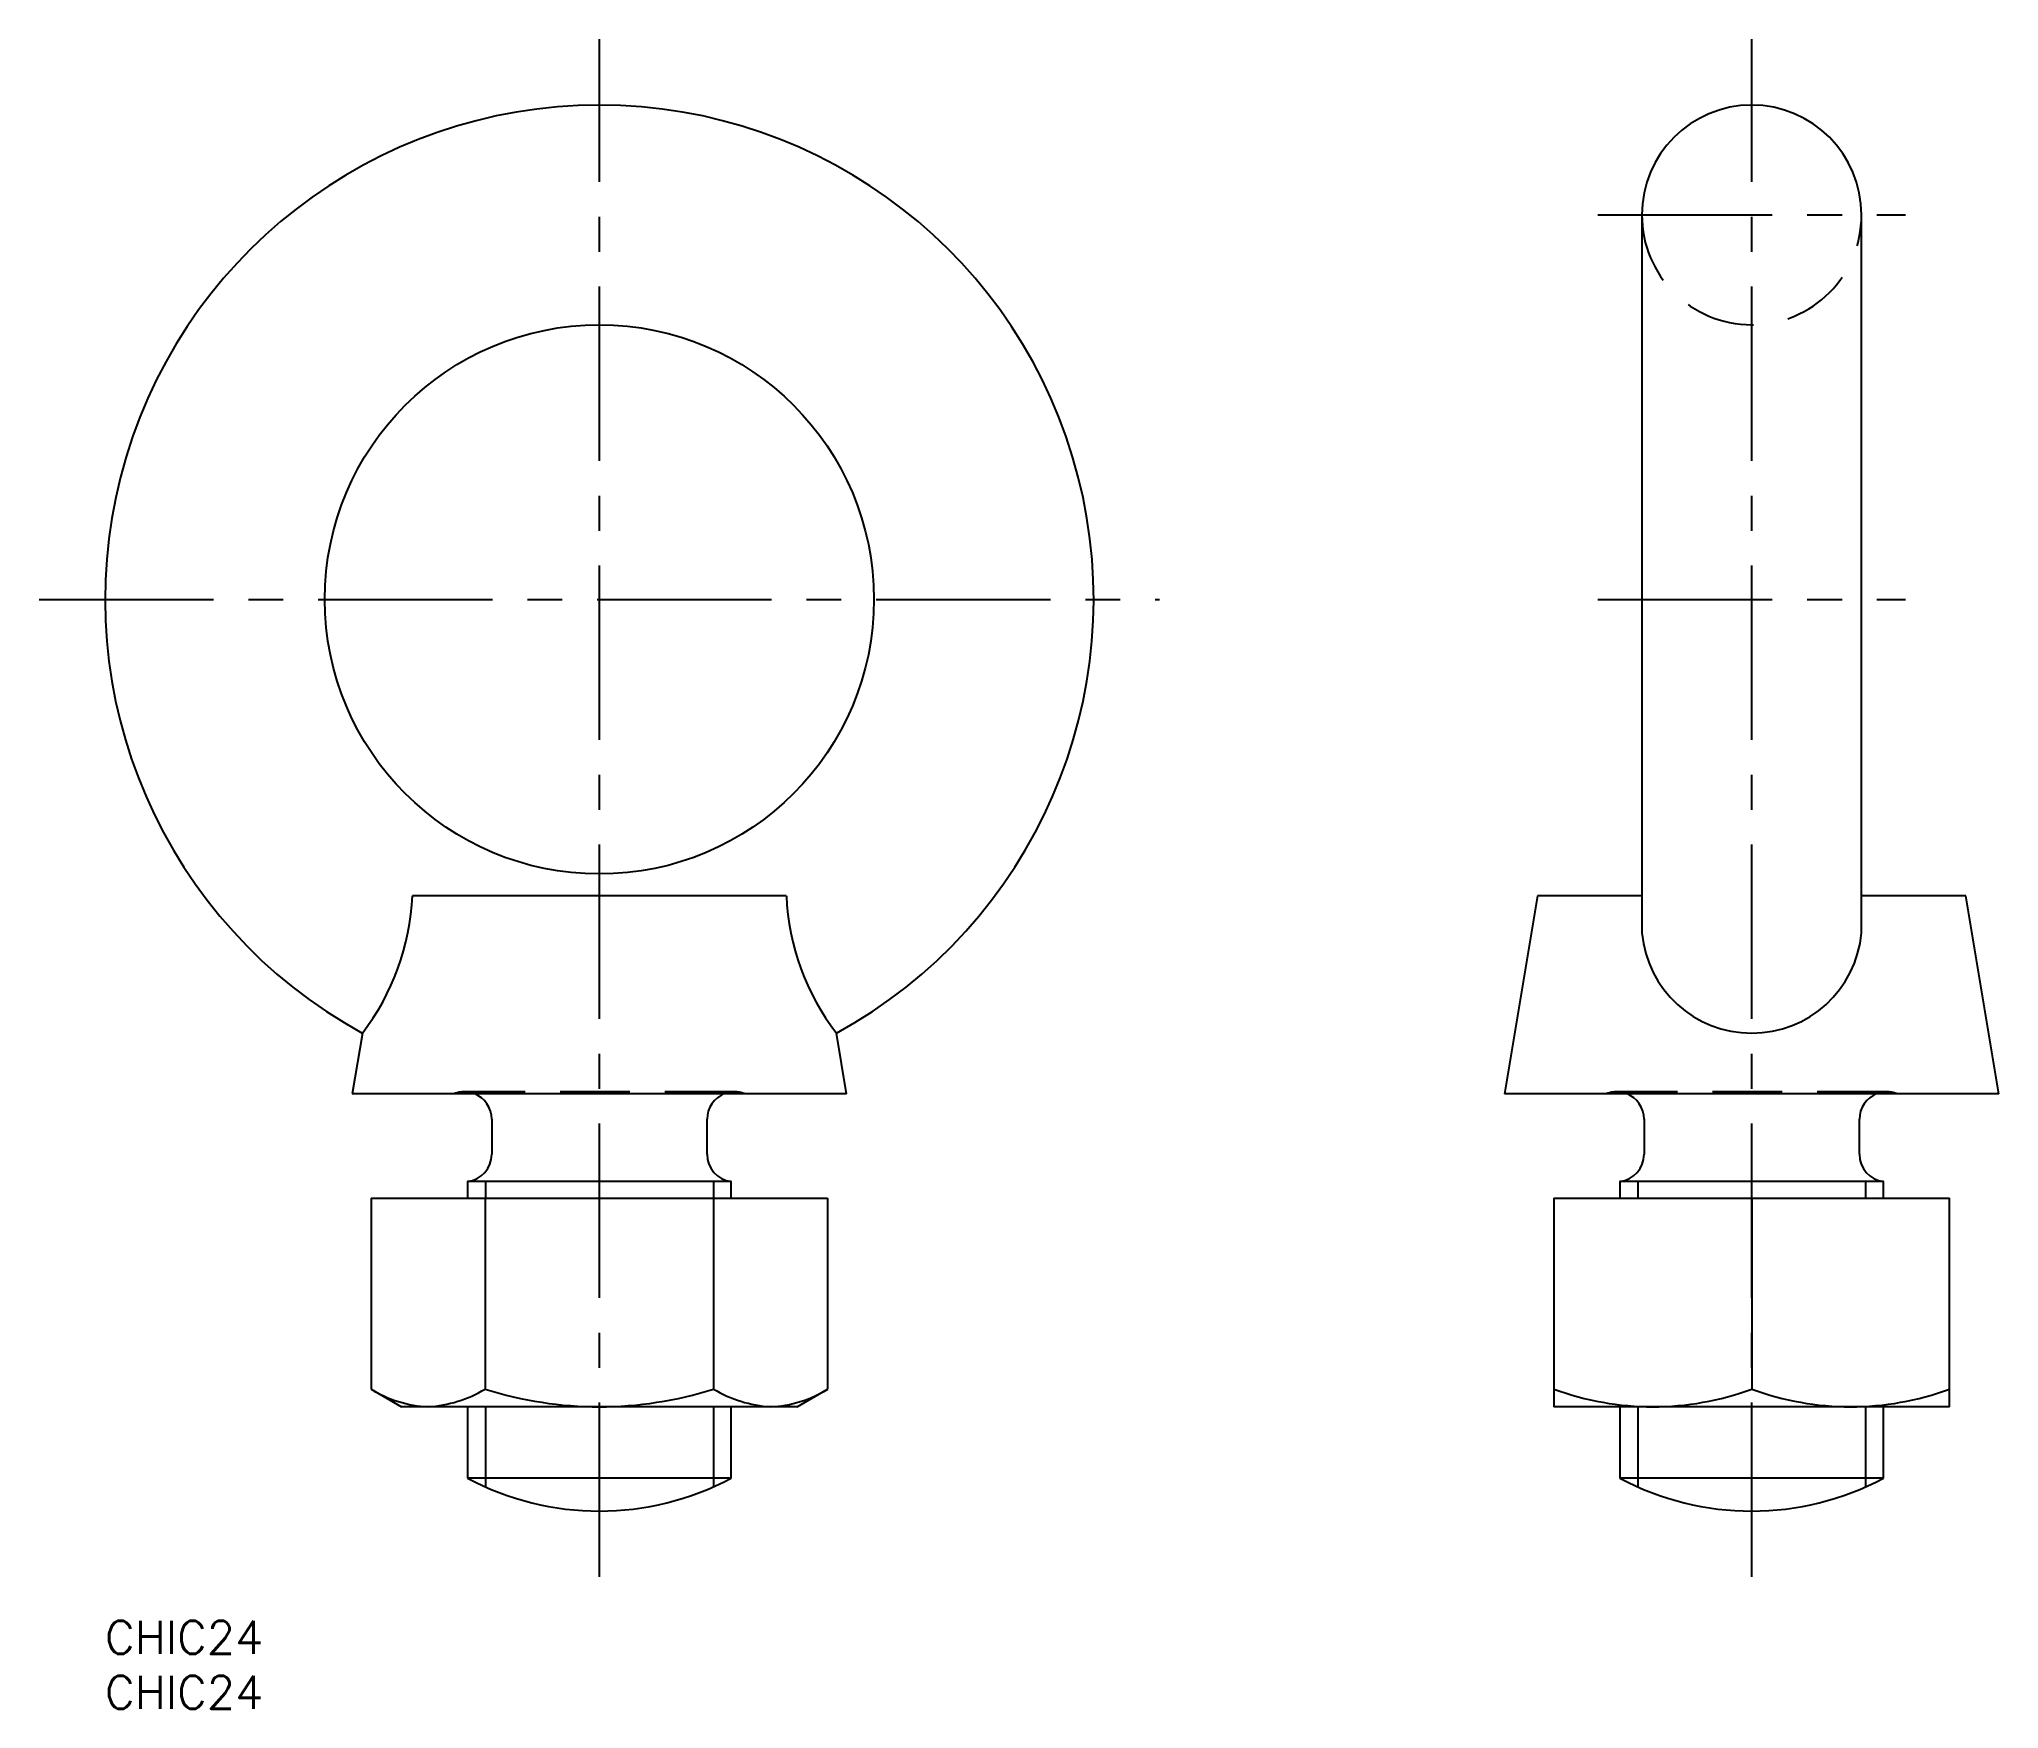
# Model space of a CAD drawing. Extents: x -6 to 172, y -8 to 144.
import ezdxf

# ---------------------------------------------------------------- set-up
doc = ezdxf.new("R2010")
doc.units = 0
doc.header["$LTSCALE"] = 0.5
doc.linetypes.add('CENTER', pattern=[50.8, 31.75, -6.35, 6.35, -6.35])
doc.linetypes.add('DASHED', pattern=[19.05, 12.7, -6.35])
for name, color, linetype in [('MSM_CENTER', 1, 'CENTER'), ('MSM_CONTINUOUS', 7, 'CONTINUOUS'), ('MSM_DASHED', 4, 'DASHED'), ('MSM_NARROW', 5, 'CONTINUOUS'), ('MSM_PART_NUMBER', 7, 'CONTINUOUS')]:
    doc.layers.add(name, color=color, linetype=linetype)
doc.styles.get("Standard").update_dxf_attribs({"font": 'txt.shx', "height": 3, "bigfont": 'bigfont.shx'})

# ---------------------------------------------------------------- blocks, each defined once
blk = doc.blocks.new('*U31')
at = {"layer": 'MSM_PART_NUMBER'}
blk.add_text('CHIC24', height=3, dxfattribs=at).set_placement((0, -3))
blk = doc.blocks.new('*U32')
at = {"layer": 'MSM_PART_NUMBER'}
blk.add_text('CHIC24', height=3, dxfattribs=at).set_placement((0, -8))

msp = doc.modelspace()

# ---------------------------------------------------------------- linework, layer by layer
at = {"layer": 'MSM_CENTER'}
for p, q in [((45, 4), (45, 144)), ((149.91, 4), (149.91, 144)), ((135.91, 128), (163.91, 128)), ((-6, 93), (96, 93)), ((135.91, 93), (163.91, 93))]:
    msp.add_line(p, q, dxfattribs=at)
at = {"layer": 'MSM_CONTINUOUS'}
for p, q in [((139.91, 128), (139.91, 62.64)), ((159.91, 62.64), (159.91, 128)), ((62.02, 66), (27.98, 66)), ((130.41, 66), (127.41, 48)), ((139.91, 66), (130.41, 66)), ((169.41, 66), (159.91, 66)), ((172.41, 48), (169.41, 66)), ((23.42, 53.51), (22.5, 48)), ((67.5, 48), (66.58, 53.51)), ((67.5, 48), (22.5, 48)), ((172.41, 48), (127.41, 48)), ((35.2, 45.67), (35.2, 42.48)), ((54.8, 42.48), (54.8, 45.67)), ((140.11, 45.67), (140.11, 42.48)), ((159.71, 42.48), (159.71, 45.67)), ((33, 40), (33, 38.5)), ((57, 40), (33, 40)), ((57, 38.5), (57, 40)), ((137.91, 40), (137.91, 38.5)), ((161.91, 40), (137.91, 40)), ((161.91, 38.5), (161.91, 40)), ((24.22, 38.5), (65.78, 38.5)), ((24.22, 38.5), (24.22, 21.11)), ((34.61, 38.5), (34.61, 21.11)), ((55.39, 38.5), (55.39, 21.11)), ((65.78, 38.5), (65.78, 21.11)), ((131.91, 38.5), (131.91, 19.5)), ((131.91, 38.5), (167.91, 38.5)), ((149.91, 38.5), (149.91, 21.11)), ((167.91, 19.5), (167.91, 38.5)), ((24.22, 21.11), (27, 19.5)), ((63, 19.5), (65.78, 21.11)), ((63, 19.5), (27, 19.5)), ((33, 19.5), (33, 13)), ((57, 13), (57, 19.5)), ((167.91, 19.5), (131.91, 19.5)), ((137.91, 19.5), (137.91, 13)), ((161.91, 13), (161.91, 19.5)), ((57, 13), (33, 13)), ((161.91, 13), (137.91, 13))]:
    msp.add_line(p, q, dxfattribs=at)
msp.add_circle((45, 93), 25, dxfattribs=at)
for centre, radius, start, end in [((45, 93), 45, 298.6582, 241.3418), ((149.91, 128), 10, 0, 180), ((5.94, 66.97), 22.06, 322.4082, 357.4771), ((84.06, 66.97), 22.06, 182.5229, 217.5918), ((149.91, 63.55), 10.04, 185.2478, 354.7466), ((32.7, 45.67), 2.5, 0, 68.8998), ((57.3, 45.67), 2.5, 111.1002, 180), ((137.61, 45.67), 2.5, 0, 68.8998), ((162.21, 45.67), 2.5, 111.1002, 180), ((32.7, 42.48), 2.5, 276.8921, 0), ((57.3, 42.48), 2.5, 180, 263.1079), ((137.61, 42.48), 2.5, 276.8921, 0), ((162.21, 42.48), 2.5, 180, 263.1079), ((29.88, 30.22), 10.73, 238.1237, 267.4921), ((28.71, 30.98), 11.5, 273.5155, 300.8687), ((45, 53.89), 34.39, 252.412, 287.588), ((61.29, 30.98), 11.5, 239.1313, 266.4845), ((60.12, 30.22), 10.73, 272.5079, 301.8763), ((140.91, 45.5), 26, 249.7438, 290.2562), ((158.91, 45.5), 26, 249.7438, 290.2562), ((45, 35.5), 25.5, 241.9275, 298.0725), ((149.91, 35.5), 25.5, 241.9275, 298.0725)]:
    msp.add_arc(centre, radius, start, end, dxfattribs=at)
at = {"layer": 'MSM_DASHED'}
for p, q in [((57.3, 48.17), (32.7, 48.17)), ((162.21, 48.17), (137.61, 48.17))]:
    msp.add_line(p, q, dxfattribs=at)
for centre, radius, start, end in [((149.91, 128), 10, 180, 0), ((32.7, 45.67), 2.5, 68.8998, 111.1002), ((57.3, 45.67), 2.5, 68.8998, 111.1002), ((137.61, 45.67), 2.5, 68.8998, 111.1002), ((162.21, 45.67), 2.5, 68.8998, 111.1002)]:
    msp.add_arc(centre, radius, start, end, dxfattribs=at)
at = {"layer": 'MSM_NARROW'}
for p, q in [((34.62, 40), (34.62, 38.5)), ((55.38, 40), (55.38, 38.5)), ((139.53, 40), (139.53, 38.5)), ((160.28, 40), (160.28, 38.5)), ((34.62, 19.5), (34.62, 12.21)), ((55.38, 19.5), (55.38, 12.21)), ((139.53, 19.5), (139.53, 12.21)), ((160.28, 19.5), (160.28, 12.21))]:
    msp.add_line(p, q, dxfattribs=at)

# ---------------------------------------------------------------- block references
at = {"layer": 'MSM_CONTINUOUS'}
for name in ['*U31', '*U32']:
    msp.add_blockref(name, (0, 0), dxfattribs=at)

doc.saveas('drawing.dxf')
